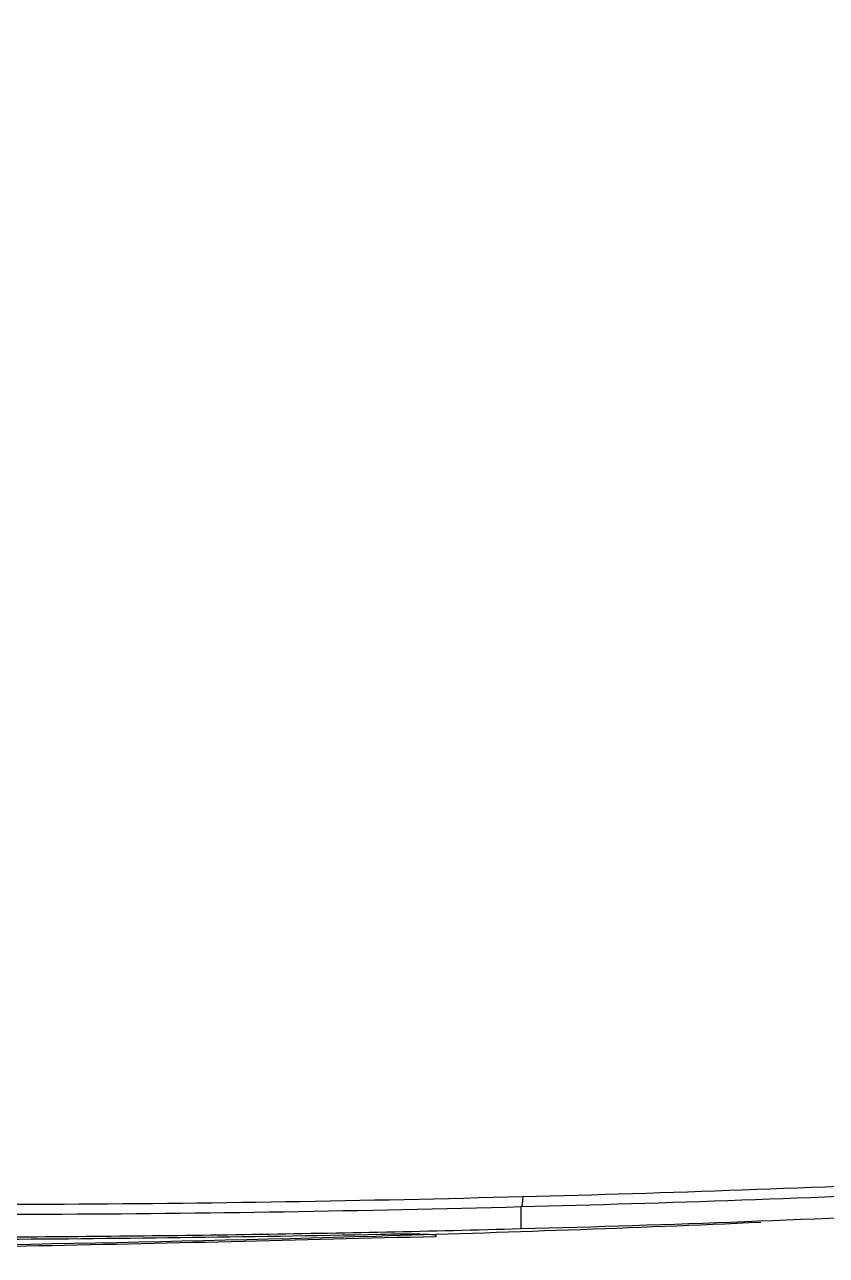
# Model space of a CAD drawing. Extents: x 3004 to 9384, y -52 to 2475.
# Drawn here: x 7043.5 to 7148.6, y 1524.2 to 1685.5 of the extents above; entities that cross this region are included whole.
import ezdxf

# ---------------------------------------------------------------- set-up
doc = ezdxf.new("R2010")
doc.units = 0
doc.header["$LTSCALE"] = 20
doc.header["$MEASUREMENT"] = 0
doc.layers.get('0').update_dxf_attribs({"linetype": 'CONTINUOUS'})
doc.layers.add('1', color=7, linetype='CONTINUOUS')

# ---------------------------------------------------------------- blocks, each defined once
blk = doc.blocks.new('A$C429C0A1F')
at = {"layer": '1', "color": 0}
for points, knots in [([(2.42, 385.27), (1.97, 403.17), (0.97, 443.03), (0.42, 488.98), (0.1, 520.91), (-0.05, 540.85), (0.06, 564.66), (1.28, 594.55), (4.91, 624.24), (11.98, 648.43), (21.66, 665.93), (28.61, 674.62), (33.63, 679.71), (35.28, 681.23), (36.1, 682)], [0, 0, 0, 0, 0.175743, 0.391361, 0.451104, 0.489208, 0.587039, 0.684867, 0.782642, 0.880275, 0.929829, 0.978017, 0.988945, 1, 1, 1, 1]), ([(5.31, 595.81), (3.46, 579.5), (2.83, 562.97), (2.13, 529.68), (2.08, 512.93), (1.97, 479.12), (1.97, 462.02), (2.18, 427.5), (2.39, 410.11), (2.75, 392.56)], [0, 0, 0, 0, 0.25, 0.25, 0.5, 0.5, 0.75, 0.75, 1, 1, 1, 1]), ([(3.43, 374.11), (3.11, 385.89), (2.87, 397.66), (2.51, 420.97), (2.4, 432.54), (2.27, 455.55), (2.26, 466.96), (2.32, 489.61), (2.39, 500.85), (2.48, 512.06)], [0, 0, 0, 0, 0.25, 0.25, 0.5, 0.5, 0.75, 0.75, 1, 1, 1, 1]), ([(4.29, 342.68), (3.54, 359.47), (2.95, 376.28), (1.6, 423.26), (1.1, 453.42), (0.77, 483.6)], [0, 0, 0, 0, 0.35792, 0.35792, 1, 1, 1, 1]), ([(2.75, 392.56), (2.79, 390.56), (2.8, 388.71), (2.75, 386.07), (2.69, 385.33), (2.61, 385.31)], [0, 0, 0, 0, 0.5, 0.5, 1, 1, 1, 1]), ([(200.01, 0), (189.99, 0), (180.08, 0.94), (160.76, 4.65), (151.3, 7.4), (137.41, 12.91), (132.83, 14.97), (123.98, 19.45), (119.68, 21.87), (107.14, 29.66), (99.25, 35.53), (84.34, 48.56), (77.32, 55.75), (64.57, 70.87), (58.78, 78.85), (48.38, 95.67), (43.75, 104.58), (35.8, 122.69), (32.45, 131.9), (23.78, 159.86), (19.79, 178.95), (13.61, 217.55), (11.43, 237.11), (7.98, 276.26), (6.7, 295.85), (5.18, 325.24), (4.74, 335.03), (3.99, 354.59), (3.69, 364.35), (3.43, 374.11)], [0, 0, 0, 0, 0.0625, 0.0625, 0.125, 0.125, 0.15625, 0.15625, 0.1875, 0.1875, 0.25, 0.25, 0.3125, 0.3125, 0.375, 0.375, 0.4375, 0.4375, 0.5, 0.5, 0.625, 0.625, 0.75, 0.75, 0.875, 0.875, 0.9375, 0.9375, 1, 1, 1, 1]), ([(6.36, 374.11), (6.85, 354.84), (7.52, 335.55), (9.35, 296.95), (10.53, 277.64), (13.77, 239.02), (15.86, 219.69), (21.91, 181.23), (25.85, 162.2), (34.51, 134.33), (37.88, 125.1), (45.79, 107.19), (50.28, 98.57), (60.5, 82.07), (66.21, 74.19), (78.84, 59.17), (85.71, 52.13), (100.28, 39.31), (108.02, 33.49), (124.53, 23.13), (133.39, 18.57), (151.55, 11.27), (160.9, 8.48), (180.18, 4.71), (190.1, 3.75), (200.01, 3.76)], [0, 0, 0, 0, 0.125, 0.125, 0.25, 0.25, 0.375, 0.375, 0.5, 0.5, 0.5625, 0.5625, 0.625, 0.625, 0.6875, 0.6875, 0.75, 0.75, 0.8125, 0.8125, 0.875, 0.875, 0.9375, 0.9375, 1, 1, 1, 1]), ([(200.01, 4.99), (190.15, 4.99), (180.28, 5.95), (161.12, 9.71), (151.82, 12.5), (133.77, 19.79), (124.97, 24.34), (108.58, 34.67), (100.89, 40.47), (86.42, 53.25), (79.6, 60.27), (67.06, 75.22), (61.4, 83.07), (51.27, 99.5), (46.81, 108.08), (38.98, 125.9), (35.64, 135.08), (27.07, 162.81), (23.15, 181.73), (17.14, 219.98), (15.06, 239.25), (11.81, 277.76), (10.64, 297.01), (8.8, 335.47), (8.13, 354.69), (7.64, 373.88)], [0, 0, 0, 0, 0.0625, 0.0625, 0.125, 0.125, 0.1875, 0.1875, 0.25, 0.25, 0.3125, 0.3125, 0.375, 0.375, 0.4375, 0.4375, 0.5, 0.5, 0.625, 0.625, 0.75, 0.75, 0.875, 0.875, 1, 1, 1, 1])]:
    blk.add_open_spline(points, degree=3, knots=knots, dxfattribs=at)
for points in [[(6.06, 497.99), (4.91, 456.91), (5.29, 415.57), (6.36, 374.11)], [(7.64, 373.88), (6.56, 415.32), (6.18, 456.6), (7.33, 497.63)], [(2.61, 385.31), (2.54, 385.3), (2.48, 385.28), (2.42, 385.27)], [(3.43, 374.11), (3.62, 374.11), (3.81, 374.11), (4.01, 374.11)], [(4.01, 374.11), (4.79, 374.11), (5.57, 374.11), (6.36, 374.11)], [(7.64, 373.88), (6.95, 373.89), (6.39, 373.98), (6.36, 374.11)]]:
    blk.add_open_spline(points, degree=3, dxfattribs=at)

msp = doc.modelspace()

# ---------------------------------------------------------------- block references
at = {"rotation": 90}
msp.add_blockref('A$C429C0A1F', (7482.7, 1524.25), dxfattribs=at)

doc.saveas('drawing.dxf')
